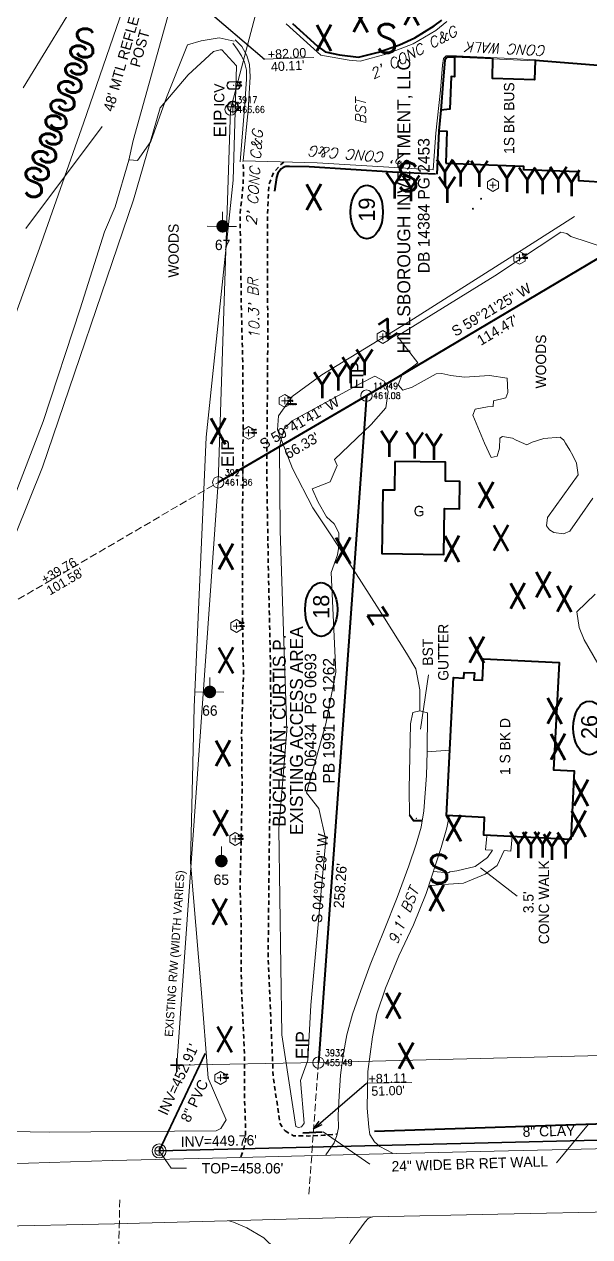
# Model space of a CAD drawing. Extents: x 2081991 to 2084654, y 739892 to 742657.
# Drawn here: x 2083616.7 to 2083835.2, y 741263.8 to 741732.1 of the extents above; entities that cross this region are included whole.
import ezdxf
from ezdxf.enums import TextEntityAlignment as Align

# ---------------------------------------------------------------- set-up
doc = ezdxf.new("R2010")
doc.units = 0
doc.header["$MEASUREMENT"] = 0
for name, pattern in [('DGN Style 1', [1.726131, 0.002872, -1.723259]), ('DGN Style 2', [2.872098, 1.723259, -1.148839]), ('DGN Style 3', [4.020938, 2.872099, -1.148839])]:
    doc.linetypes.add(name, pattern=pattern)
for name, color, linetype, lineweight in [('Cogo Default Point CELL', 7, 'Continuous', 0), ('COGO Default Point Elevation', 7, 'Continuous', 0), ('COGO Default Point Number', 7, 'Continuous', 0), ('Default Symbol CELL', 7, 'Continuous', 13), ('Default Symbol Cogo Comment', 7, 'Continuous', 0), ('Default Symbol Cogo Elevation', 7, 'Continuous', 0), ('Default Symbol Cogo Number', 7, 'Continuous', 13), ('Exist Property Corner CELL', 6, 'Continuous', 30), ('Exist Property Deed Book Text', 6, 'Continuous', 40), ('Exist Property Iron Pin CELL', 6, 'Continuous', 13), ('Exist Property Iron Pin Cogo Elevation', 6, 'Continuous', 0), ('Exist Property Iron Pin Cogo Number', 6, 'Continuous', 0), ('Exist Property Iron Pin Text', 6, 'Continuous', 13), ('Exist Property Line', 6, 'Continuous', 40), ('Exist Property Line Text', 6, 'Continuous', 13), ('Exist Property Owner Text', 6, 'Continuous', 40), ('Exist Property Tie Line', 7, 'DGN Style 3', 13), ('Exist Right of Way Line', 6, 'Continuous', 13), ('Exist Right of Way Line Text', 6, 'Continuous', 13), ('Exist Roads EOP', 2, 'Continuous', 13), ('Exist Utilities Other Located Object CELL', 1, 'Continuous', 13), ('Exist Utilities Other Located Object Text', 1, 'Continuous', 13), ('Exist Utilities Power Joint Use Telephone CELL', 1, 'Continuous', 13), ('Exist Utilities Power Joint Use Telephone Text Tag Number', 1, 'Continuous', 13), ('Exist Utilities Power Pole CELL', 1, 'Continuous', 13), ('Exist Utilities Power Pole Text Tag Number', 1, 'Continuous', 13), ('Exist Utilities Sanitary Sewer Clean-Out CELL', 3, 'Continuous', 13), ('Exist Utilities Sanitary Sewer Clean-Out Cogo Comment', 3, 'Continuous', 0), ('Exist Utilities Sanitary Sewer Clean-Out Cogo Elevation', 3, 'Continuous', 0), ('Exist Utilities Sanitary Sewer Clean-Out Cogo Number', 3, 'Continuous', 0), ('Exist Utilities Sanitary Sewer Manhole CELL', 3, 'Continuous', 13), ('Exist Utilities Sanitary Sewer Manhole Top Elevation', 3, 'Continuous', 13), ('Exist Utilities Sanitary Sewer UG Line', 3, 'Continuous', 30), ('Exist Utilities Sanitary Sewer UG Line Invert Elevation', 3, 'Continuous', 13), ('Exist Utilities Sanitary Sewer UG Line Text', 3, 'Continuous', 13), ('Exist Utilities Water Meter CELL', 5, 'Continuous', 13), ('Exist Utilities Water Meter Cogo Elevation', 5, 'Continuous', 0), ('Exist Utilities Water Meter Cogo Number', 5, 'Continuous', 0), ('Old_Level_10', 7, 'Continuous', 0), ('Old_Level_11', 7, 'Continuous', 0), ('Old_Level_23', 7, 'Continuous', 0), ('Old_Level_26', 7, 'Continuous', 0), ('Old_Level_28', 7, 'Continuous', 0), ('Old_Level_3', 7, 'Continuous', 0), ('Old_Level_31', 7, 'Continuous', 0), ('Old_Level_6', 7, 'Continuous', 0), ('Old_Level_8', 7, 'Continuous', 0)]:
    doc.layers.add(name, color=color, linetype=linetype, lineweight=lineweight)
doc.styles.add('Style-ITALICS', font='ITALICS.shx')
doc.styles.add('Style-STANDARD', font='STANDARD.shx')
doc.styles.add('Style-WORKING', font='WORKING.shx')
doc.dimstyles.get("Standard").update_dxf_attribs({"dimtxt": 0.18, "dimasz": 0.18, "dimexe": 0.18, "dimexo": 0.0625, "dimgap": 0.09, "dimtad": 0, "dimtih": 1, "dimtoh": 1, "dimdec": 4, "dimzin": 0, "dimdsep": 46, "dimtxsty": 'Standard', "dimcen": 0.09, "dimadec": 0, "dimazin": 0, "dimtfac": 1, "dimtdec": 4, "dimtofl": 0, "dimtmove": 0, "dimatfit": 3, "dimfxl": 1, "dimtolj": 1, "dimtzin": 0, "dimarcsym": 0})

# ---------------------------------------------------------------- blocks, each defined once
blk = doc.blocks.new('EXIST PROPERTY IRON PIN')
at = {"color": 0, "linetype": 'ByBlock', "lineweight": -2}
for radius in [0.0441, 0.00141]:
    blk.add_circle((0, 0), radius, dxfattribs=at)
blk = doc.blocks.new('EXIST PROPERTY IRON PIN_1')
at = {"layer": 'Exist Property Iron Pin CELL'}
for radius in [0.0441, 0.00141]:
    blk.add_circle((0, 0), radius, dxfattribs=at)
blk = doc.blocks.new('EXIST UTILITIES POWER JOINT USE TELEPHONE')
at = {"layer": 'Exist Utilities Power Joint Use Telephone CELL'}
h = blk.add_hatch(color=256, dxfattribs=at)
edge = h.paths.add_edge_path()
edge.add_arc((0.000024, 0.000125), 0.049003, 0, 360)
at = {"layer": 'Exist Utilities Power Joint Use Telephone CELL', "flags": 128}
blk.add_lwpolyline([(-0.11875, 0), (0.108, -0.00075), (0, -0.000393), (0, 0.1125)], dxfattribs=at)
at = {"layer": 'Exist Utilities Power Joint Use Telephone CELL'}
blk.add_point((0, 0), dxfattribs=at)
at = {"layer": 'Exist Utilities Power Joint Use Telephone Text Tag Number', "style": 'Style-WORKING'}
blk.add_attdef('pole number', text='', height=0.08, dxfattribs=at).set_placement((0, -0.144), align=Align.MIDDLE_CENTER)
blk = doc.blocks.new('EXIST UTILITIES POWER POLE')
at = {"layer": 'Exist Utilities Power Pole CELL'}
h = blk.add_hatch(color=256, dxfattribs=at)
edge = h.paths.add_edge_path()
edge.add_arc((0, 0), 0.049, 0, 360)
blk.add_line((0, 0), (0, 0.1125), dxfattribs=at)
blk.add_point((0, 0), dxfattribs=at)
at = {"layer": 'Exist Utilities Power Pole Text Tag Number', "style": 'Style-WORKING'}
blk.add_attdef('pole number', text='', height=0.08, dxfattribs=at).set_placement((0, -0.144), align=Align.MIDDLE_CENTER)
blk = doc.blocks.new('EXIST UTILITIES SANITARY SEWER MANHOLE')
at = {"color": 0, "linetype": 'ByBlock', "lineweight": -2, "flags": 128}
blk.add_lwpolyline([(0, 0.03425), (0, -0.03425), (0, 0), (0.03425, 0), (-0.03425, 0)], dxfattribs=at)
at = {"color": 0, "linetype": 'ByBlock', "lineweight": -2}
for radius in [0.05389, 0.03425]:
    blk.add_circle((0, 0), radius, dxfattribs=at)
blk = doc.blocks.new('TerminatorOpen_0.5')
at = {"color": 0, "linetype": 'ByBlock', "lineweight": -2}
for q in [(-1, 0.25), (-1, 0), (-1, -0.25)]:
    blk.add_line((0, 0), q, dxfattribs=at)
blk = doc.blocks.new('Exist Property Owner Number Topo_6')
at = {"layer": 'Exist Property Owner Text'}
blk.add_ellipse((0, 0), major_axis=(10.375, 0), ratio=0.6024096386, dxfattribs=at)
at = {"layer": 'Exist Property Owner Text', "style": 'Style-WORKING'}
blk.add_text('19', height=6.25, dxfattribs=at).set_placement((0.910016, 0), align=Align.MIDDLE_CENTER)
blk = doc.blocks.new('Exist Property Owner Number Topo_10')
at = {"layer": 'Exist Property Owner Text'}
blk.add_ellipse((0, 0), major_axis=(10.375, 0), ratio=0.6024096386, dxfattribs=at)
at = {"layer": 'Exist Property Owner Text', "style": 'Style-WORKING'}
blk.add_text('18', height=6.25, dxfattribs=at).set_placement((1.057644, 0), align=Align.MIDDLE_CENTER)
blk = doc.blocks.new('EXIST UTILITIES SANITARY SEWER CLEAN-OUT')
at = {"layer": 'Exist Utilities Sanitary Sewer Clean-Out CELL', "flags": 128}
blk.add_lwpolyline([(-0.004297, 0.002491), (-0.004306, -0.002476), (-0.000009, -0.004967), (0.004297, -0.002491), (0.004306, 0.002476), (0.000009, 0.004967), (-0.004297, 0.002491)], close=True, dxfattribs=at)
blk.add_lwpolyline([(0, 0.002521), (0, -0.002521), (0, 0), (0.002521, 0), (-0.002521, 0)], dxfattribs=at)
at = {"layer": 'Exist Utilities Sanitary Sewer Clean-Out CELL'}
blk.add_point((0, 0), dxfattribs=at)
blk = doc.blocks.new('EXIST UTILITIES WATER METER_1')
at = {"layer": 'Exist Utilities Water Meter CELL', "flags": 128}
for points in [[(-0.003396, 0.002833), (0.003396, 0.002833)], [(-0.003396, 0.002604), (0.003396, 0.002604)], [(0.003396, -0.002604), (-0.003437, -0.002604)], [(0.003396, -0.002833), (-0.003437, -0.002833)]]:
    blk.add_lwpolyline(points, dxfattribs=at)
at = {"layer": 'Exist Utilities Water Meter CELL'}
for centre, radius, start, end in [((-0.002179, -0.000009), 0.003092, 113.178036, 245.979394), ((-0.00216, -0.00001), 0.002892, 115.300933, 243.782356)]:
    blk.add_arc(centre, radius, start, end, dxfattribs=at)
at = {"layer": 'Exist Utilities Water Meter CELL', "extrusion": (0, 0, -1)}
for centre, radius, start, end in [((-0.002154, 0.000001), 0.003093, 113.691624, 246.351684), ((-0.002174, 0), 0.002876, 115.127172, 244.872828)]:
    blk.add_arc(centre, radius, start, end, dxfattribs=at)
at = {"layer": 'Exist Utilities Water Meter CELL'}
blk.add_point((0, 0), dxfattribs=at)
blk = doc.blocks.new('DEFAULT SYMBOL')
at = {"layer": 'Cogo Default Point CELL', "flags": 128}
blk.add_lwpolyline([(0, 0.005), (0, -0.005), (0, 0), (0.005, 0), (-0.005, 0)], dxfattribs=at)
at = {"layer": 'Cogo Default Point CELL'}
blk.add_circle((0, 0), 0.00391, dxfattribs=at)
blk = doc.blocks.new('EXIST UTILITIES OTHER LOCATED OBJECT')
at = {"color": 0, "linetype": 'ByBlock', "lineweight": -2}
for radius in [0.0436, 0.0048]:
    blk.add_circle((0, 0), radius, dxfattribs=at)
blk = doc.blocks.new('DEFAULT SYMBOL_1')
at = {"layer": 'Default Symbol CELL', "flags": 128}
blk.add_lwpolyline([(0, 0.005), (0, -0.005), (0, 0), (0.005, 0), (-0.005, 0)], dxfattribs=at)
at = {"layer": 'Default Symbol CELL'}
blk.add_circle((0, 0), 0.00391, dxfattribs=at)
blk = doc.blocks.new('EXIST PROPERTY CORNER')
at = {"layer": 'Exist Property Corner CELL', "flags": 128}
blk.add_lwpolyline([(-0.05, 0), (0.05, 0), (0, 0), (0, 0.05), (0, -0.05)], dxfattribs=at)
at = {"layer": 'Exist Property Corner CELL'}
blk.add_point((0, 0), dxfattribs=at)
blk = doc.blocks.new('Exist Property Owner Number Topo_31')
at = {"layer": 'Exist Property Owner Text', "color": 6}
blk.add_ellipse((0, 0), major_axis=(10.375, 0), ratio=0.602409639, dxfattribs=at)
at = {"layer": 'Exist Property Owner Text', "color": 6, "style": 'Style-WORKING'}
blk.add_text('26', height=6.25, dxfattribs=at).set_placement((0.34456, 0), align=Align.MIDDLE_CENTER)

msp = doc.modelspace()

# ---------------------------------------------------------------- linework, layer by layer
at = {"layer": 'Exist Property Line', "ltscale": 50}
for p, q in [((2083847.389234, 741646.957333), (2083748.907, 741588.6152)), ((2083748.907, 741588.6152), (2083691.645, 741555.1468)), ((2083748.907, 741588.6152), (2083730.331, 741331.0257))]:
    msp.add_line(p, q, dxfattribs=at)
at = {"layer": 'Exist Property Tie Line', "linetype": 'Continuous'}
for p, q in [((2083709.038007, 741718.63389), (2083728.556293, 741719.302553)), ((2083748.96001, 741323.112128), (2083766.381252, 741323.374261))]:
    msp.add_line(p, q, dxfattribs=at)
at = {"layer": 'Exist Property Tie Line'}
for p, q in [((2083603.943537, 741503.887192), (2083691.645, 741555.1468)), ((2083726.662577, 741280.156451), (2083730.331, 741331.0257)), ((2083653.592811, 741278.040287), (2083650.022, 741106.4458))]:
    msp.add_line(p, q, dxfattribs=at)
at = {"layer": 'Exist Right of Way Line', "ltscale": 50, "flags": 128}
for points in [[(2083696.428, 741699.1401), (2083737.186708, 741853.730321)], [(2083696.428, 741699.1401), (2083691.645, 741555.1468)], [(2083691.645, 741555.1468), (2083675.630904, 741329.984752)], [(2083675.630904, 741329.984752), (2083730.331, 741331.0257), (2084016.635, 741338.1199), (2084031.139543, 741429.20491)]]:
    msp.add_lwpolyline(points, dxfattribs=at)
at = {"layer": 'Exist Right of Way Line', "ltscale": 50}
msp.add_point((2083696.428, 741699.1401), dxfattribs=at)
at = {"layer": 'Exist Roads EOP', "ltscale": 50, "flags": 128}
for points in [[(2083784.793325, 742177.00655), (2083773.432548, 742131.81069), (2083762.908853, 742090.464095), (2083751.500594, 742043.956682), (2083740.843288, 741997.62066), (2083729.110338, 741953.007989), (2083717.230624, 741907.870415), (2083705.200818, 741863.514195), (2083696.362934, 741829.430435), (2083684.399938, 741783.094629), (2083672.676425, 741736.983528), (2083658.772071, 741687.24599), (2083657.078093, 741679.527643), (2083651.789055, 741661.530715), (2083647.624767, 741651.909113), (2083638.314238, 741622.10577), (2083623.972394, 741578.691448), (2083608.216799, 741537.710084), (2083591.806866, 741498.421486), (2083571.671874, 741454.809006), (2083550.465169, 741413.836291), (2083529.412006, 741375.188186), (2083511.217701, 741343.170576)], [(2083605.759517, 741599.392858), (2083622.588608, 741645.543058), (2083639.558081, 741693.858859), (2083656.071166, 741741.735687), (2083669.431413, 741785.939201), (2083682.597781, 741832.9619), (2083687.595338, 741854.157324), (2083693.92342, 741883.594122), (2083705.89902, 741925.309349), (2083718.011308, 741967.455962), (2083729.068749, 742009.583254), (2083728.24818, 742010.681234), (2083727.159893, 742009.613042), (2083716.061555, 741967.954859), (2083703.864911, 741925.636585), (2083690.9007, 741881.112452), (2083676.887581, 741836.159727), (2083661.268174, 741791.235824), (2083640.889537, 741747.794256), (2083616.306128, 741707.535369)], [(2083657.288555, 741679.768766), (2083660.436592, 741679.481471), (2083665.534743, 741686.734087), (2083671.660097, 741703.794445), (2083679.71078, 741724.080788), (2083684.980497, 741725.646246), (2083692.026911, 741726.774349), (2083697.750865, 741725.530182)], [(2083476.042462, 741288.762533), (2083502.698634, 741289.289355), (2083551.324561, 741290.34344), (2083601.936719, 741291.628207), (2083650.839587, 741293.198936), (2083694.915072, 741294.224325), (2083749.907766, 741295.714175), (2083798.200436, 741296.783872), (2083848.584706, 741298.003721), (2083903.504321, 741299.442493), (2083954.909886, 741300.58746), (2084005.170337, 741302.278152), (2084023.375387, 741305.701596), (2084030.49375, 741313.287195), (2084032.442582, 741316.498377), (2084035.44905, 741325.274556), (2084036.745678, 741331.166931), (2084044.195358, 741375.251963), (2084052.510897, 741418.928025), (2084063.417033, 741463.82012), (2084077.443056, 741506.932661)], [(2083944.978095, 741258.427618), (2083982.527523, 741264.601025), (2083987.515241, 741266.315618), (2083988.671792, 741268.626494), (2083988.810286, 741270.359073), (2083987.808543, 741273.60018), (2083985.811934, 741275.854297), (2083980.341565, 741276.703092), (2083976.295057, 741276.606565), (2083939.969814, 741276.148533), (2083896.137393, 741274.89415), (2083849.826189, 741273.538548), (2083799.665903, 741272.444862), (2083751.358621, 741271.424343), (2083727.008586, 741270.763437), (2083695.051998, 741269.970212), (2083651.531444, 741268.751011), (2083602.147998, 741267.675391), (2083551.860114, 741266.178616), (2083503.260117, 741265.002001), (2083457.779042, 741263.839533)], [(2083695.690874, 741269.891618), (2083697.516843, 741269.449709), (2083702.713192, 741267.232496), (2083709.191784, 741263.364652), (2083713.68155, 741259.083988), (2083716.101854, 741253.716411), (2083718.332569, 741246.031893), (2083720.19793, 741233.855723), (2083720.815217, 741222.203013), (2083719.199743, 741209.95058), (2083717.05888, 741204.186911), (2083713.453924, 741198.860945)], [(2083751.133419, 741271.409649), (2083749.574465, 741270.789219), (2083748.359526, 741269.517594), (2083742.721267, 741261.755758), (2083741.197192, 741258.591637), (2083740.126061, 741252.298713), (2083739.860615, 741245.108997), (2083740.804918, 741235.18825), (2083743.437184, 741226.968481), (2083746.83562, 741220.702573), (2083751.567396, 741215.944031), (2083756.21472, 741214.260697), (2083758.473423, 741214.506818)]]:
    msp.add_lwpolyline(points, dxfattribs=at)
at = {"layer": 'Exist Utilities Sanitary Sewer Manhole Top Elevation', "ltscale": 50, "flags": 128}
msp.add_lwpolyline([(2083668.8046, 741296.8916), (2083673.386837, 741290.204607), (2083679.386837, 741290.204607)], dxfattribs=at)
at = {"layer": 'Exist Utilities Sanitary Sewer UG Line', "ltscale": 50, "flags": 128}
for points in [[(2083668.8046, 741296.8916), (2083686.640083, 741334.5581)], [(2083668.8046, 741296.8916), (2083991.7976, 741304.7867), (2084038.5822, 741312.1416), (2084440.3916, 741321.0924)]]:
    msp.add_lwpolyline(points, dxfattribs=at)
at = {"layer": 'Old_Level_10', "color": 5, "linetype": 'Continuous', "lineweight": 13, "ltscale": 49.9999, "flags": 128}
for points in [[(2083829.266403, 741657.807447), (2083803.983704, 741641.726479), (2083764.656782, 741616.764529), (2083731.598598, 741596.662069), (2083720.162621, 741588.317086), (2083714.906382, 741580.8366), (2083714.557633, 741575.473611)], [(2083714.557633, 741575.473611), (2083720.316371, 741560.555891), (2083728.126855, 741545.248672), (2083735.65184, 741534.100444), (2083744.876322, 741519.780473), (2083755.8528, 741502.694507), (2083764.411783, 741489.219534), (2083767.984276, 741483.068046), (2083769.529773, 741475.019562), (2083769.543773, 741466.856078)]]:
    msp.add_lwpolyline(points, dxfattribs=at)
at = {"layer": 'Old_Level_11', "color": 3, "linetype": 'Continuous', "lineweight": 13, "ltscale": 49.9999, "flags": 128}
for points in [[(2083692.989176, 741722.187568), (2083698.747164, 741715.96458), (2083697.412667, 741671.817669), (2083686.918938, 741572.614867), (2083682.389447, 741468.343575), (2083680.9457, 741408.404445), (2083684.993442, 741359.572543), (2083687.792436, 741325.046362), (2083694.702922, 741308.869644), (2083692.599176, 741305.613901), (2083690.89118, 741304.648153), (2083626.332809, 741304.208654), (2083544.766222, 741305.610401)], [(2083587.433387, 741470.99757), (2083623.696814, 741561.00639), (2083658.843494, 741664.284434), (2083669.184973, 741699.811613), (2083680.031952, 741712.520087), (2083689.747182, 741721.582569), (2083692.426927, 741722.158818), (2083692.989176, 741722.187568)], [(2083836.331139, 741549.071914), (2083831.390649, 741541.863928), (2083827.501907, 741536.28369), (2083824.992412, 741535.240192), (2083821.343669, 741535.712941), (2083819.604422, 741536.795689), (2083818.425175, 741538.383185), (2083818.814424, 741541.514929), (2083830.67265, 741558.082146), (2083830.67265, 741558.082146), (2083830.114901, 741562.556887), (2083828.647404, 741565.484131), (2083827.440157, 741567.619127), (2083825.83966, 741570.283122), (2083825.155661, 741571.492869), (2083823.710164, 741572.554117), (2083817.471677, 741572.125868), (2083812.932436, 741570.686121), (2083810.82819, 741569.590123), (2083806.708948, 741571.393619), (2083805.313201, 741572.200868), (2083801.472709, 741572.846866), (2083800.405211, 741572.243368), (2083800.347211, 741568.359625), (2083799.410213, 741565.199882), (2083797.126467, 741564.753883), (2083794.464223, 741570.292622), (2083789.959482, 741581.08235), (2083790.90298, 741583.400345), (2083795.65297, 741584.301844), (2083797.843716, 741584.413593), (2083798.025966, 741586.583089), (2083802.726456, 741587.738087), (2083803.536705, 741589.793083), (2083803.288205, 741595.381821), (2083796.427219, 741596.386319), (2083786.719738, 741595.780821), (2083781.560999, 741596.432819), (2083778.005256, 741597.239818), (2083775.85451, 741597.056818), (2083766.522529, 741591.967828), (2083762.998036, 741590.726081), (2083761.131539, 741592.864076), (2083762.854286, 741597.125568), (2083766.709778, 741599.775313), (2083768.754774, 741601.30756), (2083760.80004, 741611.555039), (2083798.527465, 741634.861242), (2083798.527465, 741634.861242), (2083823.986164, 741651.793209), (2083826.285409, 741651.21496), (2083827.882406, 741650.051712), (2083841.248629, 741645.681721)], [(2083838.327385, 741485.210542), (2083833.064896, 741494.350773), (2083831.0279, 741499.116014), (2083830.243651, 741505.153502), (2083837.220637, 741511.916238)]]:
    msp.add_lwpolyline(points, dxfattribs=at)
msp.add_lwpolyline([(2083721.609868, 741306.31065), (2083716.212379, 741341.766829), (2083715.009132, 741421.29667), (2083718.121125, 741459.310594), (2083716.334629, 741512.963486), (2083715.568881, 741536.574939), (2083715.327631, 741568.560125), (2083715.89013, 741571.883618), (2083717.145627, 741575.97486), (2083720.221121, 741578.841104), (2083746.571569, 741593.365825), (2083752.141307, 741596.13957), (2083755.6818, 741594.196824), (2083757.347297, 741590.254582), (2083756.426549, 741583.910594), (2083750.67806, 741577.466607), (2083736.501339, 741564.002634), (2083737.646836, 741561.644889), (2083734.819592, 741555.350151), (2083727.931606, 741552.582157), (2083728.012106, 741552.439907), (2083730.241101, 741547.501417), (2083733.460595, 741541.807929), (2083736.450339, 741539.178184), (2083738.239585, 741535.681691), (2083738.110835, 741529.597953), (2083737.653336, 741527.084958), (2083735.290341, 741520.301222), (2083737.104837, 741481.879798), (2083733.222095, 741461.838588), (2083725.71961, 741435.242642), (2083730.498851, 741429.116404), (2083733.162345, 741417.097678), (2083727.418857, 741353.175556), (2083726.228359, 741332.027098), (2083723.413865, 741324.048864), (2083724.840362, 741307.573897), (2083724.636112, 741307.270398), (2083723.738864, 741306.19965), (2083722.581616, 741305.9209), (2083721.609868, 741306.31065)], close=True, dxfattribs=at)
at = {"layer": 'Old_Level_28', "color": 30, "linetype": 'Continuous', "lineweight": 13, "ltscale": 49.9999, "flags": 128}
for points in [[(2083617.290827, 741653.198706), (2083646.785677, 741692.652943)], [(2083769.834129, 741459.760849), (2083772.822516, 741480.807106)], [(2083792.973976, 741406.2597), (2083807.150447, 741395.357721)], [(2083834.696442, 741307.223555), (2083822.361402, 741292.272637)], [(2083732.151597, 741304.345903), (2083750.151498, 741291.755666)]]:
    msp.add_lwpolyline(points, dxfattribs=at)
at = {"layer": 'Old_Level_3', "color": 2, "linetype": 'Continuous', "lineweight": 13, "ltscale": 49.9999, "flags": 128}
for points in [[(2083717.886376, 741732.216798), (2083731.258599, 741720.195322), (2083742.181327, 741718.153576), (2083746.479569, 741717.860326), (2083756.881548, 741720.642821), (2083766.897778, 741724.522313), (2083775.71326, 741729.694803), (2083779.987752, 741733.098046)], [(2083698.226415, 741726.12456), (2083700.81066, 741723.547315), (2083702.711406, 741720.019822), (2083703.714904, 741716.501579), (2083703.916904, 741711.825589), (2083703.240155, 741698.904114), (2083701.255409, 741679.326154), (2083729.853852, 741678.497655), (2083774.705262, 741675.91766), (2083775.74226, 741690.028882), (2083777.495507, 741706.611349), (2083778.340005, 741716.24658), (2083778.661254, 741718.917074), (2083779.674502, 741719.865822), (2083783.715994, 741719.943822), (2083804.656952, 741718.871074), (2083814.329183, 741718.376075), (2083814.265683, 741717.823827)], [(2083781.169249, 741451.715609), (2083772.359017, 741451.10111), (2083772.094767, 741441.935128), (2083771.090019, 741428.264656), (2083770.042272, 741421.895918), (2083768.086275, 741415.389431), (2083765.310281, 741407.010198), (2083760.79304, 741394.734973), (2083755.70655, 741382.137498), (2083750.363311, 741368.831525), (2083746.682568, 741358.813795), (2083743.467575, 741349.716813), (2083741.367829, 741341.720079), (2083739.918082, 741333.902844), (2083738.920084, 741326.20036), (2083738.356835, 741318.227126), (2083737.972836, 741310.684141), (2083738.108585, 741305.8769), (2083737.440587, 741302.822407), (2083736.409089, 741300.078912), (2083733.177345, 741295.389921)], [(2083759.011294, 741296.06067), (2083754.022054, 741298.579665), (2083752.042808, 741300.419161), (2083750.230311, 741303.292156), (2083749.776312, 741306.0879), (2083749.201063, 741313.417135), (2083749.411813, 741327.577857), (2083751.287559, 741341.03658), (2083752.960056, 741349.871812), (2083756.315799, 741359.799793), (2083761.467539, 741372.199018), (2083767.078528, 741384.200744), (2083771.950268, 741396.347719), (2083777.780006, 741414.108434), (2083779.994252, 741421.653419), (2083780.9125, 741426.25816)]]:
    msp.add_lwpolyline(points, dxfattribs=at)
at = {"layer": 'Old_Level_3', "color": 2, "linetype": 'Continuous', "lineweight": 40, "ltscale": 49.9999, "flags": 128}
for points in [[(2083720.331121, 741732.378047), (2083730.001602, 741723.664065), (2083732.988346, 741721.455319), (2083738.464335, 741720.325322), (2083745.88832, 741719.404573), (2083753.517555, 741721.27657), (2083761.648038, 741724.089564), (2083767.623026, 741726.810809), (2083775.021262, 741731.416799), (2083778.089005, 741733.715045)], [(2083782.866746, 741719.369823), (2083780.483751, 741719.431073), (2083779.843252, 741719.069074), (2083779.190503, 741718.230326), (2083778.532755, 741710.673091), (2083777.586506, 741698.726615)], [(2083776.896508, 741690.728631), (2083776.112009, 741674.177164)], [(2083775.559011, 741674.203914), (2083758.972794, 741675.004912), (2083726.820108, 741676.969908), (2083719.215123, 741677.130908), (2083717.770126, 741677.112158), (2083716.728878, 741676.711159), (2083715.89488, 741676.19266), (2083714.624882, 741674.535163), (2083714.140883, 741672.899666), (2083713.351385, 741667.569177)]]:
    msp.add_lwpolyline(points, dxfattribs=at)
at = {"layer": 'Old_Level_3', "color": 2, "linetype": 'DGN Style 2', "lineweight": 30, "flags": 128}
for points in [[(2083700.313661, 741294.648673), (2083701.436659, 741297.396917), (2083702.255907, 741301.429159), (2083702.098157, 741309.182644), (2083701.718658, 741319.487373), (2083701.838658, 741331.483349), (2083701.490159, 741340.819581), (2083700.74291, 741356.1763), (2083700.465161, 741368.792525), (2083700.549411, 741381.848498), (2083700.089661, 741399.105214), (2083700.528411, 741418.842424), (2083700.86066, 741437.439137), (2083700.66491, 741458.132346), (2083701.376909, 741481.1233), (2083700.99666, 741502.557757), (2083701.01541, 741526.941208), (2083701.06866, 741547.775417), (2083701.225909, 741574.820113), (2083701.168909, 741598.174816), (2083700.521661, 741624.483013), (2083700.282411, 741645.668221), (2083700.032412, 741658.816945), (2083700.91766, 741666.22068), (2083701.297409, 741670.614921), (2083701.357159, 741673.748165), (2083701.458909, 741676.05991), (2083701.188909, 741679.194654)], [(2083716.946378, 741678.871654), (2083715.302131, 741677.407157), (2083713.069886, 741674.876912), (2083711.212389, 741670.022672), (2083710.61614, 741656.958948), (2083710.66789, 741636.935738), (2083710.77789, 741611.826539), (2083710.64264, 741590.805331), (2083710.370141, 741559.562643), (2083710.98064, 741522.855216), (2083711.856138, 741483.104296), (2083711.972888, 741454.993602), (2083711.386139, 741415.91843), (2083710.90239, 741372.675267), (2083712.870136, 741325.511611), (2083715.482381, 741307.687397), (2083716.805628, 741305.430151), (2083717.466377, 741304.676903)], [(2083717.466377, 741304.676903), (2083720.74862, 741302.775907), (2083726.355859, 741302.659407), (2083732.401097, 741302.931156), (2083737.585336, 741303.484905)]]:
    msp.add_lwpolyline(points, dxfattribs=at)
at = {"layer": 'Old_Level_6', "color": 30, "linetype": 'Continuous', "lineweight": 13, "ltscale": 49.9999, "flags": 128}
msp.add_lwpolyline([(2083765.519281, 741426.635409), (2083765.372031, 741436.695889), (2083765.95203, 741461.913338), (2083766.792778, 741466.23983), (2083769.543773, 741466.856078), (2083772.511517, 741466.09233), (2083772.359017, 741451.10111)], dxfattribs=at)
at = {"layer": 'Old_Level_6', "color": 30, "linetype": 'Continuous', "lineweight": 40, "flags": 128}
msp.add_lwpolyline([(2083770.285271, 741424.352663), (2083767.132027, 741424.447913), (2083765.519281, 741426.635409)], dxfattribs=at)
at = {"layer": 'Old_Level_6', "color": 30, "linetype": 'DGN Style 1', "lineweight": 13}
msp.add_point((2083768.228775, 741425.324912), dxfattribs=at)
at = {"layer": 'Old_Level_8', "color": 30, "linetype": 'Continuous', "lineweight": 40}
msp.add_line((2083731.768098, 741304.214904), (2083724.322613, 741303.761655), dxfattribs=at)
at = {"layer": 'Old_Level_8', "color": 30, "linetype": 'Continuous', "lineweight": 13, "ltscale": 49.9999, "flags": 128}
for points in [[(2083700.158661, 741678.940654), (2083701.773158, 741699.671363), (2083702.589406, 741710.93409), (2083702.503657, 741714.407833), (2083701.782158, 741717.427827), (2083700.66766, 741719.897072), (2083698.960414, 741722.500817), (2083697.327667, 741724.724063)], [(2083813.875934, 741717.932076), (2083797.578217, 741718.766075)], [(2083805.238201, 741418.334175), (2083804.726702, 741412.692687), (2083802.151957, 741412.927436), (2083799.408213, 741407.149448), (2083794.708222, 741403.834204), (2083786.356739, 741400.332712), (2083776.801008, 741399.625213), (2083772.921266, 741399.305964)], [(2083795.453221, 741418.431925), (2083794.923222, 741413.254186), (2083797.568967, 741413.059686), (2083795.70047, 741410.218442), (2083790.85823, 741406.822699), (2083783.883244, 741405.038952), (2083781.082749, 741404.676453), (2083780.553751, 741404.283204), (2083774.752762, 741404.885952)]]:
    msp.add_lwpolyline(points, dxfattribs=at)
at = {"layer": 'Old_Level_8', "color": 30, "linetype": 'Continuous', "lineweight": 40, "flags": 128}
for points in [[(2083779.550503, 741678.492405), (2083809.521443, 741677.312908), (2083809.586692, 741676.03491), (2083830.7164, 741675.209662), (2083830.8934, 741671.740669), (2083855.285101, 741670.129922), (2083857.807846, 741714.667333), (2083814.105933, 741718.038076), (2083813.828934, 741710.555591), (2083797.545217, 741711.11559), (2083797.701716, 741718.811825), (2083782.949746, 741719.486573), (2083782.864746, 741711.830839), (2083781.577249, 741711.948088), (2083781.05375, 741699.254114), (2083777.594006, 741698.894614), (2083776.891758, 741690.88788), (2083779.950502, 741690.740881), (2083779.550503, 741678.492405)], [(2083827.850656, 741417.179428), (2083794.190723, 741418.902924), (2083794.540223, 741425.754411), (2083779.868502, 741426.503659), (2083782.585496, 741479.705303), (2083786.499989, 741479.505303), (2083786.613988, 741481.736299), (2083790.58698, 741481.534049), (2083790.451231, 741478.854804), (2083793.715974, 741478.689055), (2083794.138473, 741486.989288), (2083823.343665, 741485.498041), (2083821.229419, 741444.089874), (2083829.202903, 741443.682875), (2083827.850656, 741417.179428)]]:
    msp.add_lwpolyline(points, close=True, dxfattribs=at)
for points in [[(2083759.857542, 741563.226136), (2083759.713792, 741552.125908), (2083755.171051, 741552.184658), (2083754.944302, 741534.674443), (2083754.853052, 741527.607457), (2083778.802254, 741527.297458), (2083779.031004, 741544.980422), (2083784.800992, 741544.905672), (2083784.938242, 741555.500901), (2083779.394253, 741555.572651), (2083779.490003, 741562.971886), (2083759.857542, 741563.226136)], [(2083752.071308, 741304.518903), (2083853.089105, 741307.917396), (2083978.433355, 741310.98314), (2083997.390317, 741311.840888), (2084022.854266, 741318.632125)]]:
    msp.add_lwpolyline(points, dxfattribs=at)

# ---------------------------------------------------------------- block references
at = {"layer": 'Cogo Default Point CELL'}
for p, xscale, yscale, zscale in [((2083697.2497, 741700.229), 500, 500, 500), ((2083793.1939, 741664.6755), 50, 50, 50)]:
    msp.add_blockref('DEFAULT SYMBOL', p, dxfattribs=dict(at, xscale=xscale, yscale=yscale, zscale=zscale))
at = {"layer": 'Default Symbol CELL', "xscale": 50, "yscale": 50, "zscale": 50}
msp.add_blockref('DEFAULT SYMBOL_1', (2083790.0219, 741660.8349), dxfattribs=at)
at = {"layer": 'Exist Property Corner CELL', "xscale": 50, "yscale": 50, "zscale": 50}
msp.add_blockref('EXIST PROPERTY CORNER', (2083675.624621, 741330.017693), dxfattribs=at)
at = {"layer": 'Exist Property Iron Pin CELL', "xscale": 50, "yscale": 50, "zscale": 50}
for name, p in [('EXIST PROPERTY IRON PIN', (2083696.428, 741699.1401)), ('EXIST PROPERTY IRON PIN_1', (2083696.428, 741699.1401)), ('EXIST PROPERTY IRON PIN_1', (2083748.907, 741588.6152)), ('EXIST PROPERTY IRON PIN', (2083691.645, 741555.1468)), ('EXIST PROPERTY IRON PIN_1', (2083691.645, 741555.1468)), ('EXIST PROPERTY IRON PIN', (2083730.331, 741331.0257)), ('EXIST PROPERTY IRON PIN_1', (2083730.331, 741331.0257))]:
    msp.add_blockref(name, p, dxfattribs=at)
at = {"layer": 'Exist Property Owner Text', "rotation": 90.000002}
for name, p in [('Exist Property Owner Number Topo_6', (2083749.025515, 741659.565293)), ('Exist Property Owner Number Topo_10', (2083731.409884, 741506.022997))]:
    msp.add_blockref(name, p, dxfattribs=at)
at = {"layer": 'Exist Property Owner Text', "color": 6, "rotation": 90.000002}
msp.add_blockref('Exist Property Owner Number Topo_31', (2083835.00189, 741460.300227), dxfattribs=at)
at = {"layer": 'Exist Utilities Other Located Object CELL', "xscale": 50, "yscale": 50, "zscale": 50}
msp.add_blockref('EXIST UTILITIES OTHER LOCATED OBJECT', (2083697.344452, 741700.296548), dxfattribs=at)
at = {"layer": 'Exist Utilities Power Joint Use Telephone CELL', "xscale": 50, "yscale": 50}
for p, values in [((2083693.3254, 741654.0502), {'pole number': '67'}), ((2083688.3944, 741474.1973), {'pole number': '66'})]:
    msp.add_blockref('EXIST UTILITIES POWER JOINT USE TELEPHONE', p, dxfattribs=at).add_auto_attribs(values)
at = {"layer": 'Exist Utilities Power Pole CELL', "xscale": 50, "yscale": 50}
msp.add_blockref('EXIST UTILITIES POWER POLE', (2083692.8391, 741408.8669), dxfattribs=at).add_auto_attribs({'pole number': '65'})
at = {"layer": 'Exist Utilities Sanitary Sewer Clean-Out CELL', "xscale": 500, "yscale": 500, "zscale": 500}
for p in [(2083797.776289, 741669.97876), (2083808.023, 741641.8773), (2083755.2519, 741611.3165), (2083717.3483, 741586.6092), (2083703.3722, 741574.2457), (2083698.6442, 741499.6555), (2083698.2312, 741417.4188), (2083692.4858, 741325.1112)]:
    msp.add_blockref('EXIST UTILITIES SANITARY SEWER CLEAN-OUT', p, dxfattribs=at)
at = {"layer": 'Exist Utilities Sanitary Sewer Manhole CELL', "xscale": 50, "yscale": 50, "zscale": 50}
msp.add_blockref('EXIST UTILITIES SANITARY SEWER MANHOLE', (2083668.8046, 741296.8916), dxfattribs=at)
at = {"layer": 'Exist Utilities Water Meter CELL', "xscale": 500, "yscale": 500, "zscale": 500}
msp.add_blockref('EXIST UTILITIES WATER METER_1', (2083697.6058, 741708.4775), dxfattribs=at)

# ---------------------------------------------------------------- texts
at = {"layer": 'COGO Default Point Elevation', "style": 'Style-WORKING'}
for s, height, p in [('466.55', 0.5, (2083698.2497, 741700.229)), ('462.77', 0.05, (2083793.2939, 741664.6755))]:
    msp.add_text(s, height=height, dxfattribs=at).set_placement(p, align=Align.MIDDLE_LEFT)
at = {"layer": 'COGO Default Point Number', "style": 'Style-WORKING'}
for s, height, p in [('20447', 0.5, (2083698.2497, 741701.479)), ('20445', 0.05, (2083793.2939, 741664.8005))]:
    msp.add_text(s, height=height, dxfattribs=at).set_placement(p, align=Align.MIDDLE_LEFT)
at = {"layer": 'Default Symbol Cogo Comment', "style": 'Style-WORKING'}
msp.add_text('OS 3544', height=0.05, dxfattribs=at).set_placement((2083790.1219, 741660.7099), align=Align.MIDDLE_LEFT)
at = {"layer": 'Default Symbol Cogo Elevation', "style": 'Style-WORKING'}
msp.add_text('462.74', height=0.05, dxfattribs=at).set_placement((2083790.1219, 741660.8349), align=Align.MIDDLE_LEFT)
at = {"layer": 'Default Symbol Cogo Number', "style": 'Style-WORKING'}
msp.add_text('20444', height=0.05, dxfattribs=at).set_placement((2083790.1219, 741660.9599), align=Align.MIDDLE_LEFT)
at = {"layer": 'Exist Property Deed Book Text', "style": 'Style-WORKING'}
for s, p in [('DB 06434  PG 0693', (2083729.514253, 741462.236702)), ('PB 1991 PG 1262', (2083736.589718, 741463.052199))]:
    msp.add_text(s, height=4.5, rotation=90, dxfattribs=at).set_placement(p, align=Align.CENTER)
at = {"layer": 'Exist Property Deed Book Text', "insert": (2083773.351426, 741662.017681), "char_height": 4.5, "attachment_point": 8, "rotation": 90, "line_spacing_factor": 0.6, "style": 'Style-WORKING'}
msp.add_mtext('DB 14384 PG 2453', dxfattribs=at)
at = {"layer": 'Exist Property Iron Pin Cogo Elevation', "style": 'Style-STANDARD'}
for s, p in [('466.66', (2083698.928, 741699.1401)), ('461.08', (2083751.407, 741588.6152)), ('461.86', (2083694.145, 741555.1468)), ('455.49', (2083732.831, 741331.0257))]:
    msp.add_text(s, height=2.5, dxfattribs=at).set_placement(p, align=Align.MIDDLE_LEFT)
at = {"layer": 'Exist Property Iron Pin Cogo Number', "style": 'Style-STANDARD'}
for s, p in [('3917', (2083698.928, 741702.8901)), ('11049', (2083751.407, 741592.3652)), ('3921', (2083694.145, 741558.8968)), ('3932', (2083732.831, 741334.7757))]:
    msp.add_text(s, height=2.5, dxfattribs=at).set_placement(p, align=Align.MIDDLE_LEFT)
at = {"layer": 'Exist Property Iron Pin Text', "style": 'Style-WORKING'}
for p in [(2083692.304947, 741693.739291), (2083745.206477, 741596.375833), (2083695.265941, 741566.473311), (2083724.107833, 741337.799514)]:
    msp.add_text('EIP', height=5, rotation=90, dxfattribs=at).set_placement(p, align=Align.MIDDLE_CENTER)
at = {"layer": 'Exist Property Iron Pin Text', "color": 30, "style": 'Style-WORKING'}
msp.add_text('1 S BK D', height=3.999993, rotation=90, dxfattribs=at).set_placement((2083802.446487, 741453.108751), align=Align.MIDDLE_CENTER)
at = {"layer": 'Exist Property Line Text', "style": 'Style-WORKING'}
for s, rotation, p in [('S 59%%D21\'25" W', 30.643042, (2083797.136327, 741621.836089)), ("114.47'", 30.643042, (2083799.563626, 741613.975612)), ('S 59%%D41\'41" W', 30.305362, (2083723.034684, 741578.126515)), ("66.33'", 30.305362, (2083723.88021, 741569.354459)), ('S 04%%D07\'29" W', 85.87527, (2083730.939559, 741402.237645)), ("258.26'", 85.87527, (2083738.750458, 741399.327338))]:
    msp.add_text(s, height=4, rotation=rotation, dxfattribs=at).set_placement(p, align=Align.MIDDLE_CENTER)
at = {"layer": 'Exist Property Owner Text', "char_height": 5, "attachment_point": 8, "rotation": 90, "style": 'Style-WORKING'}
for s, insert, line_spacing_factor in [('HILLSBOROUGH INVESTMENT, LLC', (2083766.768093, 741662.017681), 0.6), ('BUCHANAN, CURTIS P.\\PEXISTING ACCESS AREA', (2083724.430919, 741459.247523), 0.798413)]:
    msp.add_mtext(s, dxfattribs=dict(at, insert=insert, line_spacing_factor=line_spacing_factor))
at = {"layer": 'Exist Property Tie Line', "linetype": 'Continuous', "char_height": 3.6, "attachment_point": 5, "line_spacing_factor": 0.798413, "style": 'Style-WORKING'}
for s, insert, rotation in [("+82.00\\P40.11'", (2083718.345216, 741718.361049), 2.8808429), ("+39.76\\P101.58'", (2083631.274415, 741518.957553), 30.30535069), ("+81.11\\P51.00'", (2083757.199836, 741322.533184), 1.58586314)]:
    msp.add_mtext(s, dxfattribs=dict(at, insert=insert, rotation=rotation))
at = {"layer": 'Exist Right of Way Line Text', "style": 'Style-WORKING'}
msp.add_text('EXISTING R/W (WIDTH VARIES)', height=3.2, rotation=85.931829, dxfattribs=at).set_placement((2083674.774162, 741373.146914), align=Align.MIDDLE_CENTER)
at = {"layer": 'Exist Utilities Other Located Object Text', "style": 'Style-WORKING'}
msp.add_text('ICV', height=4, rotation=89.28386, dxfattribs=at).set_placement((2083692.017923, 741704.715141), align=Align.MIDDLE_CENTER)
at = {"layer": 'Exist Utilities Sanitary Sewer Clean-Out Cogo Comment', "style": 'Style-STANDARD'}
msp.add_text('TOPBROKEN', height=0.5, dxfattribs=at).set_placement((2083718.3483, 741585.3592), align=Align.MIDDLE_LEFT)
at = {"layer": 'Exist Utilities Sanitary Sewer Clean-Out Cogo Elevation', "style": 'Style-STANDARD'}
for s, p in [('460.88', (2083809.023, 741641.8773)), ('461.29', (2083756.2519, 741611.3165)), ('459.73', (2083718.3483, 741586.6092)), ('461.44', (2083704.3722, 741574.2457)), ('459.36', (2083699.6442, 741499.6555)), ('457.96', (2083699.2312, 741417.4188)), ('458.62', (2083693.4858, 741325.1112))]:
    msp.add_text(s, height=0.5, dxfattribs=at).set_placement(p, align=Align.MIDDLE_LEFT)
at = {"layer": 'Exist Utilities Sanitary Sewer Clean-Out Cogo Number', "style": 'Style-STANDARD'}
for s, p in [('20443', (2083809.023, 741643.1273)), ('20442', (2083756.2519, 741612.5665)), ('20441', (2083718.3483, 741587.8592)), ('20440', (2083704.3722, 741575.4957)), ('20439', (2083699.6442, 741500.9055)), ('20438', (2083699.2312, 741418.6688)), ('20437', (2083693.4858, 741326.3612))]:
    msp.add_text(s, height=0.5, dxfattribs=at).set_placement(p, align=Align.MIDDLE_LEFT)
at = {"layer": 'Exist Utilities Sanitary Sewer Manhole Top Elevation', "style": 'Style-WORKING'}
msp.add_text("TOP=458.06'", height=4, dxfattribs=at).set_placement((2083701.021359, 741290.204607), align=Align.MIDDLE_CENTER)
at = {"layer": 'Exist Utilities Sanitary Sewer UG Line Invert Elevation', "style": 'Style-WORKING'}
for s, rotation, p in [("INV=452.91'", 65.175465, (2083676.169143, 741324.533854)), ("INV=449.76'", 1.238655, (2083691.860289, 741300.757816))]:
    msp.add_text(s, height=4, rotation=rotation, dxfattribs=at).set_placement(p, align=Align.MIDDLE_CENTER)
at = {"layer": 'Exist Utilities Sanitary Sewer UG Line Text', "style": 'Style-WORKING'}
for s, rotation, p in [('8" PVC', 64.661954, (2083682.404704, 741316.266754)), ('8" CLAY', 1.400234, (2083819.414265, 741304.574232))]:
    msp.add_text(s, height=4, rotation=rotation, dxfattribs=at).set_placement(p, align=Align.MIDDLE_CENTER)
at = {"layer": 'Exist Utilities Water Meter Cogo Elevation', "style": 'Style-STANDARD'}
msp.add_text('466.73', height=0.5, dxfattribs=at).set_placement((2083698.6058, 741708.2275))
at = {"layer": 'Exist Utilities Water Meter Cogo Number', "style": 'Style-STANDARD'}
msp.add_text('20446', height=0.5, dxfattribs=at).set_placement((2083698.6058, 741709.7275), align=Align.MIDDLE_LEFT)
at = {"layer": 'Old_Level_10', "color": 5, "linetype": 'Continuous', "lineweight": 30, "style": 'Style-STANDARD'}
for rotation, p in [(212.918964, (2083758.124687, 741613.017685)), (302.355497, (2083754.693949, 741504.523704))]:
    msp.add_text('z', height=9.99998, rotation=rotation, dxfattribs=at).set_placement(p, align=Align.MIDDLE_CENTER)
at = {"layer": 'Old_Level_11', "color": 3, "linetype": 'Continuous', "lineweight": 13, "style": 'Style-STANDARD'}
for s, p in [('X', (2083766.299601, 741736.781039)), ('X', (2083746.594141, 741734.091294)), ('X', (2083732.465669, 741726.853309)), ('Y', (2083779.157826, 741674.854913)), ('Y', (2083785.291314, 741674.472413)), ('Y', (2083792.511049, 741674.328164)), ('Y', (2083759.684865, 741669.760673)), ('Y', (2083803.119528, 741672.343668)), ('Y', (2083810.945762, 741671.791169)), ('Y', (2083816.96775, 741671.43942)), ('Y', (2083823.014488, 741672.040918)), ('Y', (2083828.098978, 741670.689671)), ('X', (2083728.522677, 741665.311432)), ('Y', (2083766.109352, 741668.697425)), ('Y', (2083780.050324, 741668.127426)), ('Y', (2083748.121138, 741601.514309)), ('Y', (2083737.953658, 741595.577071)), ('Y', (2083742.783649, 741598.496065)), ('Y', (2083731.80542, 741592.663827)), ('X', (2083691.547501, 741574.900113)), ('Y', (2083757.673869, 741570.004372)), ('Y', (2083767.517849, 741569.371874)), ('Y', (2083774.938584, 741568.871875)), ('X', (2083795.075294, 741550.203162)), ('X', (2083781.89032, 741529.504453)), ('X', (2083800.862032, 741533.657695)), ('X', (2083694.533745, 741526.43396)), ('X', (2083739.823154, 741528.821705)), ('X', (2083817.15825, 741515.635231)), ('X', (2083807.24127, 741511.24824)), ('X', (2083825.307233, 741510.193492)), ('X', (2083791.465051, 741490.469031)), ('X', (2083694.637245, 741486.38729)), ('X', (2083821.588741, 741466.928329)), ('X', (2083693.430997, 741450.484111)), ('X', (2083822.813738, 741452.968856)), ('X', (2083831.738721, 741435.192392)), ('X', (2083692.498499, 741423.564415)), ('X', (2083782.606069, 741421.591919)), ('X', (2083830.812472, 741423.210166)), ('Y', (2083807.574019, 741415.141432)), ('Y', (2083812.451009, 741414.987682)), ('Y', (2083816.94425, 741415.180432)), ('Y', (2083820.540493, 741414.302184)), ('Y', (2083825.856732, 741414.866433)), ('X', (2083775.988832, 741394.510223)), ('X', (2083692.0905, 741389.239734)), ('X', (2083759.252116, 741353.018306)), ('X', (2083694.089496, 741340.027332)), ('X', (2083764.194606, 741333.647345))]:
    msp.add_text(s, height=9.99998, dxfattribs=at).set_placement(p, align=Align.MIDDLE_CENTER)
at = {"layer": 'Old_Level_23', "color": 2, "linetype": 'Continuous', "lineweight": 13, "style": 'Style-ITALICS'}
for s, height, rotation, p in [("2' CONC C&G", 3.999992, 27.766197, (2083767.003602, 741721.096843)), ('CONC WALK', 3.999992, 177.067478, (2083802.891787, 741722.577886)), ('BST', 3.999993, 90, (2083746.662323, 741698.348537)), ("2' CONC C&G", 3.999992, 86.141097, (2083705.576364, 741672.871776)), ("2' CONC C&G", 3.999992, 175.186286, (2083745.508392, 741681.560883)), ("10.3' BR", 3.999992, 91.409358, (2083705.286125, 741622.227956)), ("9.1' BST", 3.999992, 68.121256, (2083763.204125, 741387.757853))]:
    msp.add_text(s, height=height, rotation=rotation, dxfattribs=at).set_placement(p, align=Align.MIDDLE_CENTER)
at = {"layer": 'Old_Level_26', "color": 30, "linetype": 'Continuous', "lineweight": 13, "style": 'Style-WORKING'}
msp.add_text('1S BK BUS', height=3.999991, rotation=90, dxfattribs=at).set_placement((2083804.018737, 741695.820949), align=Align.MIDDLE_CENTER)
at = {"layer": 'Old_Level_28', "color": 30, "linetype": 'Continuous', "lineweight": 13, "style": 'Style-WORKING'}
for s, rotation, p in [('G', 359.258422, (2083769.243894, 741544.046209)), ('24" WIDE BR RET WALL', 1.926867, (2083788.821672, 741291.946028))]:
    msp.add_text(s, height=3.999992, rotation=rotation, dxfattribs=at).set_placement(p, align=Align.MIDDLE_CENTER)
at = {"layer": 'Old_Level_28', "color": 30, "linetype": 'Continuous', "lineweight": 13, "char_height": 3.999992, "attachment_point": 5, "style": 'Style-WORKING'}
for s, insert, rotation, line_spacing_factor in [("48' MTL REFLECTOR \\PPOST", (2083658.792473, 741723.441043), 74.36155833, 0.798413), ('BST\\PGUTTER\\P', (2083775.614593, 741489.522801), 90, 0.9), ("3.5'\\PCONC WALK\\P", (2083814.498416, 741392.937219), 90, 0.9)]:
    msp.add_mtext(s, dxfattribs=dict(at, insert=insert, rotation=rotation, line_spacing_factor=line_spacing_factor))
at = {"layer": 'Old_Level_31', "color": 3, "linetype": 'Continuous', "lineweight": 13, "style": 'Style-WORKING'}
for p in [(2083674.368634, 741644.625685), (2083816.329119, 741601.807788)]:
    msp.add_text('WOODS', height=3.999993, rotation=90, dxfattribs=at).set_placement(p, align=Align.MIDDLE_CENTER)
at = {"layer": 'Old_Level_8', "color": 30, "linetype": 'Continuous', "lineweight": 13, "style": 'Style-STANDARD'}
for p in [(2083756.716403, 741726.580059), (2083640.194886, 741724.811062), (2083637.599641, 741718.271575), (2083635.651645, 741711.252839), (2083632.97915, 741704.435103), (2083629.919906, 741697.304617), (2083627.99641, 741691.238879), (2083625.860914, 741684.302143), (2083623.02592, 741677.439407), (2083620.334925, 741670.98667), (2083764.936386, 741673.076666), (2083776.949112, 741405.78645)]:
    msp.add_text('S', height=10.999978, dxfattribs=at).set_placement(p, align=Align.MIDDLE_CENTER)

# ---------------------------------------------------------------- leaders
at = {"layer": 'Exist Property Tie Line', "linetype": 'Continuous'}
for points in [[(2083685.961637, 741738.646746), (2083709.486337, 741718.557984)], [(2083728.485533, 741305.415348), (2083748.96001, 741323.112128)]]:
    msp.add_leader(points, dimstyle='Standard', override={"dimtxt": 3.6, "dimasz": 3.6, "dimgap": 0, "dimtxsty": 'Style-WORKING', "dimldrblk": 'TerminatorOpen_0.5'}, dxfattribs=at)

doc.saveas('drawing.dxf')
